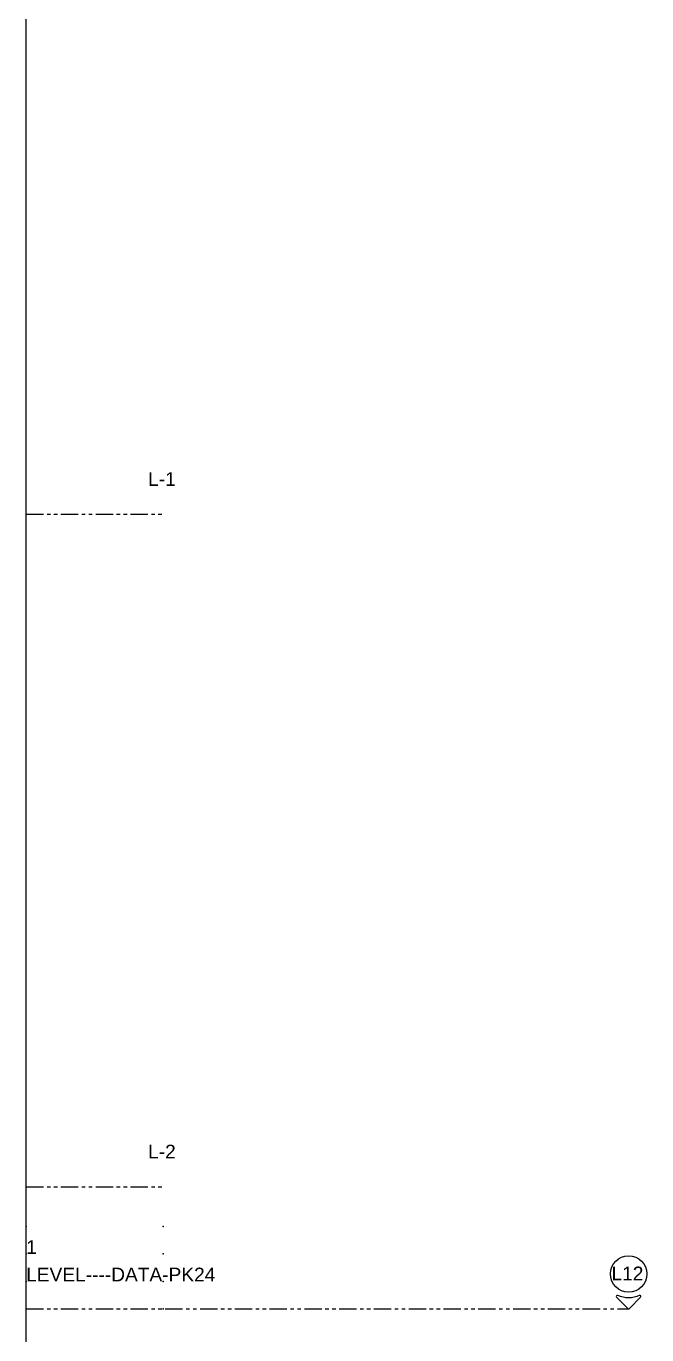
# Model space of a CAD drawing. Header units: millimetres. Extents: x 1822 to 16527, y -301 to 9797.
# Drawn here: x 7579.6 to 7806.2, y 2864.3 to 3342 of the extents above; entities that cross this region are included whole.
import ezdxf
from ezdxf.enums import TextEntityAlignment as Align

# ---------------------------------------------------------------- set-up
doc = ezdxf.new("R2010")
doc.units = ezdxf.units.MM
doc.linetypes.add('PHANTOM', pattern=[12.7, 6.35, -1.27, 1.27, -1.27, 1.27, -1.27])
for name, color, linetype in [('PK24-LABEL', 7, 'Continuous'), ('PK24E-DATA', 7, 'Continuous'), ('PKE24E-HIDDEN', 7, 'Continuous')]:
    doc.layers.add(name, color=color, linetype=linetype)
doc.layers.add('PK24E-HELPER', color=253, linetype='PHANTOM', true_color=0xa1a1a1)
doc.styles.get("Standard").update_dxf_attribs({"font": 'arial.ttf'})

# ---------------------------------------------------------------- blocks, each defined once
blk = doc.blocks.new('*U50')
at = {"layer": 'PK24E-HELPER'}
blk.add_line((1053, 0), (1103, 0), dxfattribs=at)
blk.add_point((1053, 0), dxfattribs=at)
at = {"layer": 'PK24-LABEL'}
blk.add_attdef('LEVEL_ID', text='', height=5, dxfattribs=at).set_placement((1102.57, 10.38), align=Align.CENTER)
at = {"layer": 'PK24E-DATA'}
for tag, p in [('COMP_TYPE', (170.5, 13.5)), ('GROUND_ID', (170.5, 3.5))]:
    blk.add_attdef(tag, p, '', height=5, dxfattribs=at)
blk = doc.blocks.new('*U51')
at = {"layer": 'PK24E-HELPER'}
blk.add_line((1053, 0), (1103, 0), dxfattribs=at)
blk.add_point((1053, 0), dxfattribs=at)
at = {"layer": 'PK24-LABEL'}
blk.add_attdef('LEVEL_ID', text='', height=5, dxfattribs=at).set_placement((1102.57, 10.38), align=Align.CENTER)
at = {"layer": 'PK24E-DATA'}
for tag, p in [('COMP_TYPE', (170.5, 13.5)), ('GROUND_ID', (170.5, 3.5))]:
    blk.add_attdef(tag, p, '', height=5, dxfattribs=at)
blk = doc.blocks.new('*U73')
for p in [(0, 0), (50, 0), (0, -10), (0, -10), (50, -10), (50, -10), (0, -20), (0, -20), (50, -20), (50, -20), (0, -30), (50, -30)]:
    blk.add_point(p)
blk = doc.blocks.new('LEVEL----DATA-PK24')
at = {"layer": 'PK24-LABEL'}
blk.add_lwpolyline([(223.89, 4.86, -0.233989), (216.11, 4.86, 0.849141), (215.63, 4.2), (219.71, 0.12, 0.414232), (220.29, 0.12), (224.37, 4.2, 0.849046)], format="xyb", close=True, dxfattribs=at)
blk.add_circle((220, 12.72), 6.65, dxfattribs=at)
at = {"layer": 'PK24E-HELPER'}
blk.add_line((0, 0), (220, 0), dxfattribs=at)
at = {"layer": 'PKE24E-HIDDEN'}
blk.add_blockref('*U73', (0, 30), dxfattribs=at)
at = {"layer": 'PK24-LABEL'}
blk.add_attdef('LEVEL_ID', text='', height=5, dxfattribs=at).set_placement((219.57, 10.38), align=Align.CENTER)
at = {"layer": 'PK24E-DATA'}
for tag, p in [('GROUND_ID', (0, 20)), ('COMP_TYPE', (0, 10))]:
    blk.add_attdef(tag, p, '', height=5, dxfattribs=at)

msp = doc.modelspace()

# ---------------------------------------------------------------- linework, layer by layer
msp.add_line((7579.558, 2409.08), (7579.558, 4119.13))

# ---------------------------------------------------------------- block references
ref = msp.add_blockref('*U51', (6526.558, 3163.78))
ref.add_attrib('LEVEL_ID', 'L-1', dxfattribs={"layer": 'PK24-LABEL', "height": 5}).set_placement((7629.131, 3174.16), align=Align.CENTER)
ref = msp.add_blockref('*U50', (6526.558, 2918.28))
ref.add_attrib('LEVEL_ID', 'L-2', dxfattribs={"layer": 'PK24-LABEL', "height": 5}).set_placement((7629.131, 2928.66), align=Align.CENTER)
msp.add_blockref('LEVEL----DATA-PK24', (7579.558, 2873.78)).add_auto_attribs({'LEVEL_ID': 'L12', 'COMP_TYPE': 'LEVEL----DATA-PK24', 'GROUND_ID': '1'})

doc.saveas('drawing.dxf')
